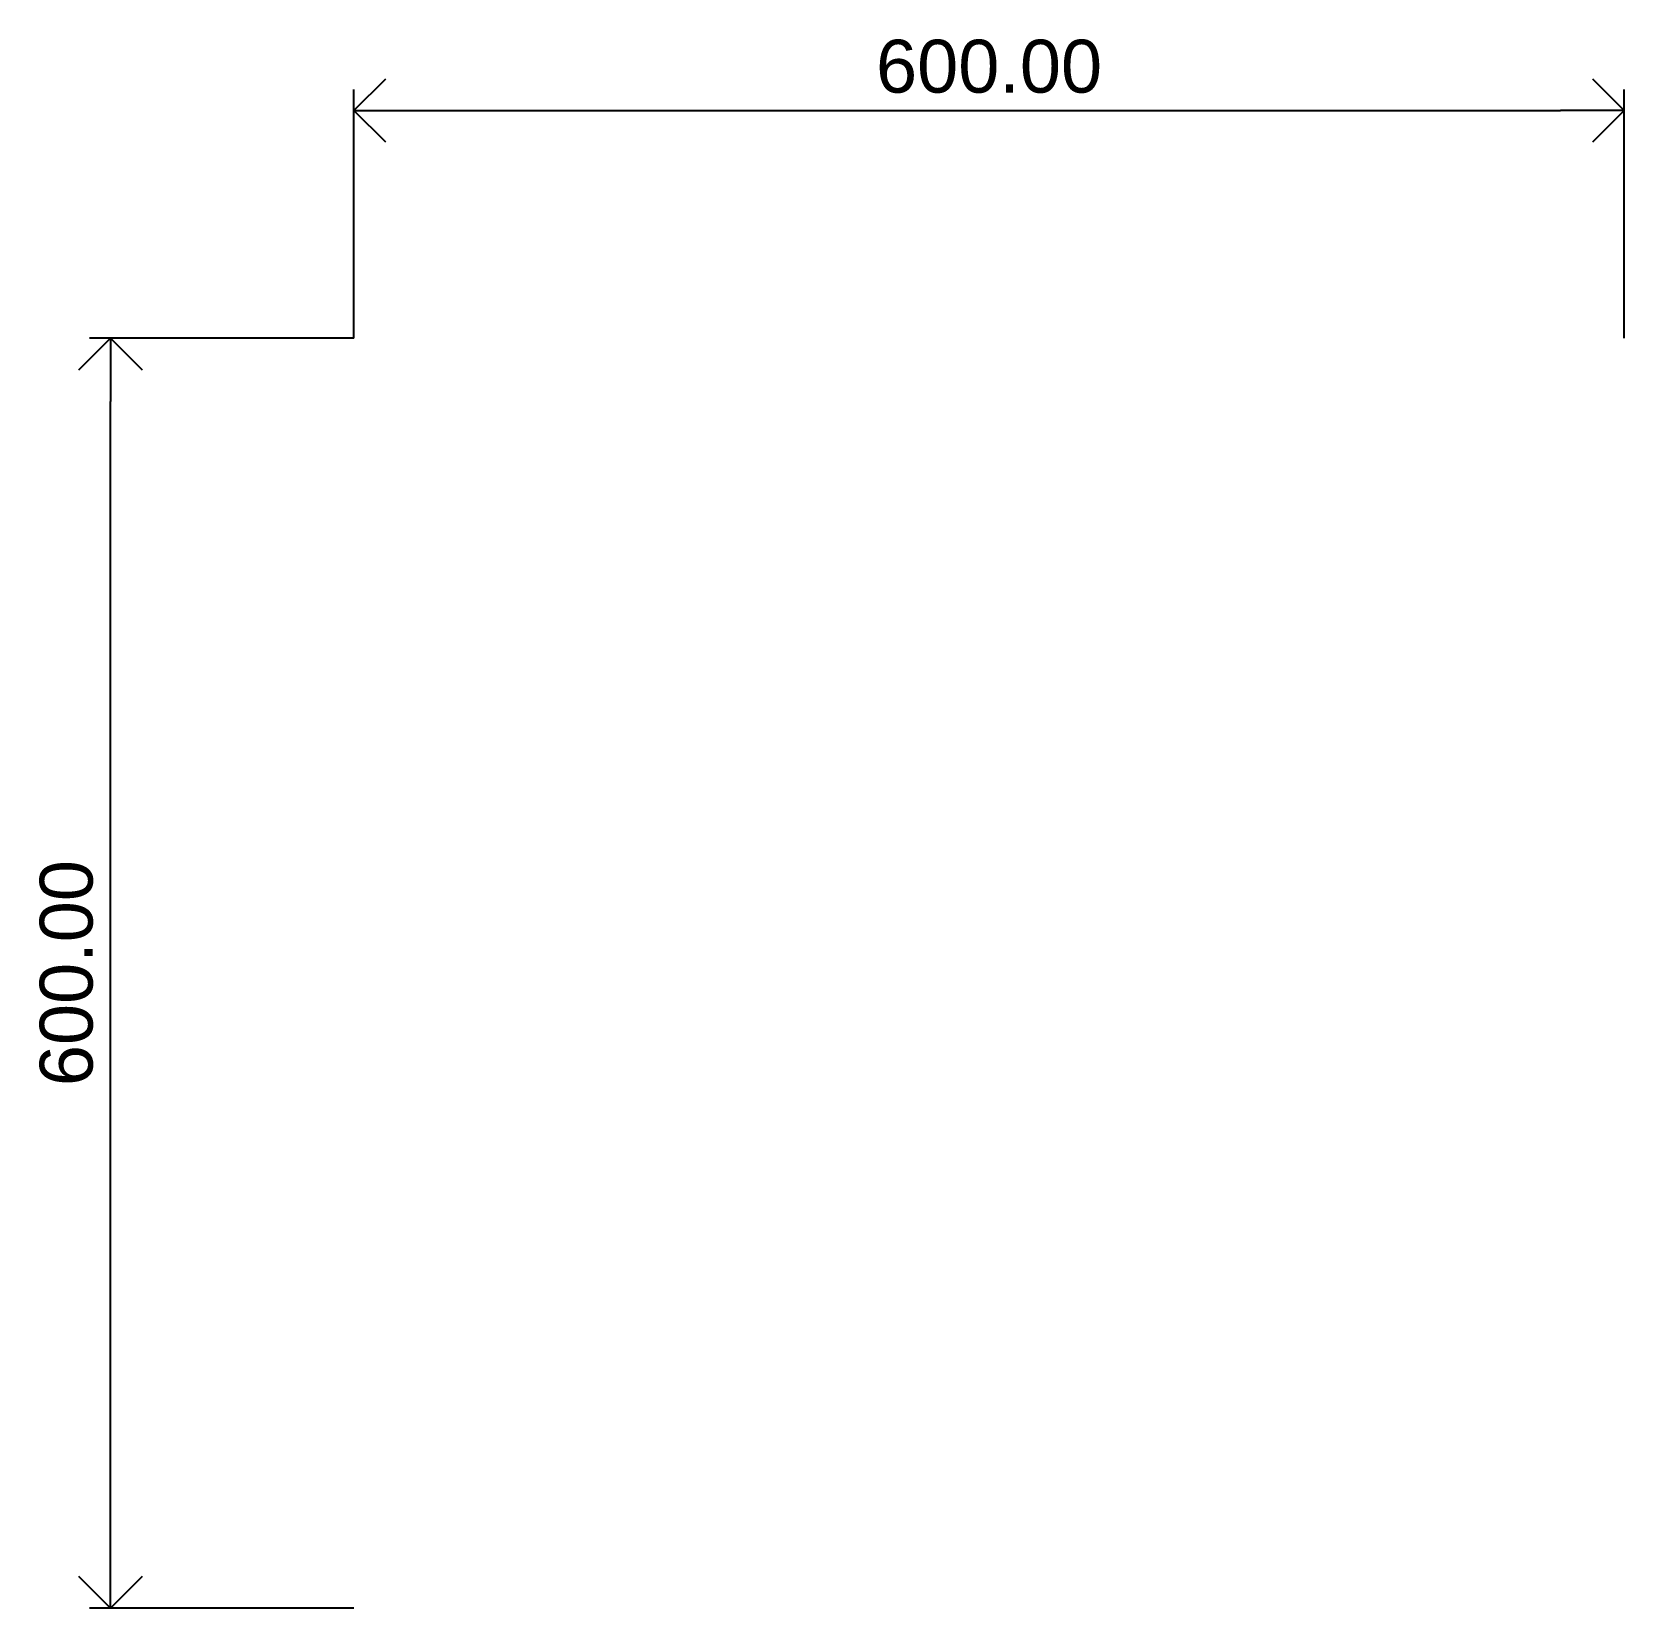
# Model space of a CAD drawing. Header units: millimetres. Extents: x 654 to 1407, y 419 to 1164.
import ezdxf

# ---------------------------------------------------------------- set-up
doc = ezdxf.new("R2010")
doc.units = ezdxf.units.MM
doc.layers.add('Default', color=7, linetype='Continuous')
doc.styles.add('Arial Regular', font='arial.ttf')
doc.dimstyles.new('Millimeter Small', dxfattribs={"dimscale": 10, "dimtxt": 2.5, "dimasz": 3, "dimexe": 1, "dimexo": 0.5, "dimgap": 0.8, "dimtad": 1, "dimtoh": 1, "dimzin": 1, "dimdsep": 46, "dimtxsty": 'Arial Regular', "dimblk": 'OPEN90', "dimcen": 2.5, "dimadec": 1, "dimazin": 1, "dimtfac": 1, "dimtdec": 4, "dimtix": 1, "dimtofl": 0, "dimtmove": 1, "dimatfit": 3, "dimldrblk": 'OPEN90', "dimfxl": 1, "dimtolj": 1, "dimtzin": 1, "dimarcsym": 0})

# ---------------------------------------------------------------- blocks, each defined once
blk = doc.blocks.new('_Open90')
at = {"color": 0, "linetype": 'ByBlock', "lineweight": -2}
for p, q in [((-0.5, 0.5), (0, 0)), ((0, 0), (-1, 0)), ((0, 0), (-0.5, -0.5))]:
    blk.add_line(p, q, dxfattribs=at)
blk = doc.blocks.new('*D3')
at = {"layer": 'Default', "color": 0, "lineweight": -2, "transparency": 16777216}
for p, q in [((806.55, 1019.38), (806.55, 1136.86)), ((1406.55, 1019.38), (1406.55, 1136.86)), ((836.55, 1126.86), (1376.55, 1126.86))]:
    blk.add_line(p, q, dxfattribs=at)
at = {"layer": 'Defpoints', "color": 0, "transparency": 16777216}
for p in [(1406.55, 1126.86), (806.55, 1014.38), (1406.55, 1014.38)]:
    blk.add_point(p, dxfattribs=at)
at = {"layer": 'Default', "color": 0, "lineweight": -2, "transparency": 16777216, "xscale": 30, "yscale": 30, "zscale": 30, "rotation": 180}
blk.add_blockref('_Open90', (806.55, 1126.86), dxfattribs=at)
at = {"layer": 'Default', "color": 0, "lineweight": -2, "transparency": 16777216, "xscale": 30, "yscale": 30, "zscale": 30}
blk.add_blockref('_Open90', (1406.55, 1126.86), dxfattribs=at)
at = {"layer": 'Default', "color": 0, "transparency": 16777216, "insert": (1106.55, 1147.63), "char_height": 25, "attachment_point": 5, "style": 'Arial Regular'}
blk.add_mtext('\\A1;600.00', dxfattribs=at)
blk = doc.blocks.new('*D4')
at = {"layer": 'Default', "color": 0, "lineweight": -2, "transparency": 16777216}
for p, q in [((806.55, 1019.38), (681.55, 1019.38)), ((691.55, 449.38), (691.55, 989.38)), ((806.55, 419.38), (681.55, 419.38))]:
    blk.add_line(p, q, dxfattribs=at)
at = {"layer": 'Defpoints', "color": 0, "transparency": 16777216}
for p in [(691.55, 1019.38), (811.55, 1019.38), (811.55, 419.38)]:
    blk.add_point(p, dxfattribs=at)
at = {"layer": 'Default', "color": 0, "lineweight": -2, "transparency": 16777216, "xscale": 30, "yscale": 30, "zscale": 30}
for p, rotation in [((691.55, 1019.38), 90), ((691.55, 419.38), 270)]:
    blk.add_blockref('_Open90', p, dxfattribs=dict(at, rotation=rotation))
at = {"layer": 'Default', "color": 0, "transparency": 16777216, "insert": (670.79, 719.38), "char_height": 25, "attachment_point": 5, "rotation": 90, "style": 'Arial Regular'}
blk.add_mtext('\\A1;600.00', dxfattribs=at)

msp = doc.modelspace()

# ---------------------------------------------------------------- dimensions: what is measured, and where the dimension line sits
at = {"layer": 'Default'}
for base, p1, p2, angle, picture, middle in [((1406.552, 1126.863, 151.376), (806.552, 1014.379, 151.376), (1406.552, 1014.379, 151.376), 180, '*D3', (1106.552, 1147.625, 151.376)), ((691.552, 1019.379, 151.376), (811.552, 419.379, 151.376), (811.552, 1019.379, 151.376), 90, '*D4', (670.789, 719.379, 151.376))]:
    dim = msp.add_linear_dim(base=base, p1=p1, p2=p2, angle=angle, dimstyle='Millimeter Small', override={"dimscale": 10, "dimtxt": 2.5, "dimasz": 3, "dimexe": 1, "dimexo": 0.5, "dimgap": 0.8, "dimtad": 1, "dimtih": 0, "dimtoh": 0, "dimdec": 2, "dimzin": 1, "dimtxsty": 'Arial Regular', "dimblk": 'Open90', "dimsah": 0, "dimcen": 2.5, "dimadec": 1, "dimazin": 1, "dimtix": 0, "dimtmove": 0, "dimtzin": 1}, dxfattribs=at)
    dim.commit()
    dim.dimension.update_dxf_attribs({"geometry": picture, "text_midpoint": middle})

doc.saveas('drawing.dxf')
